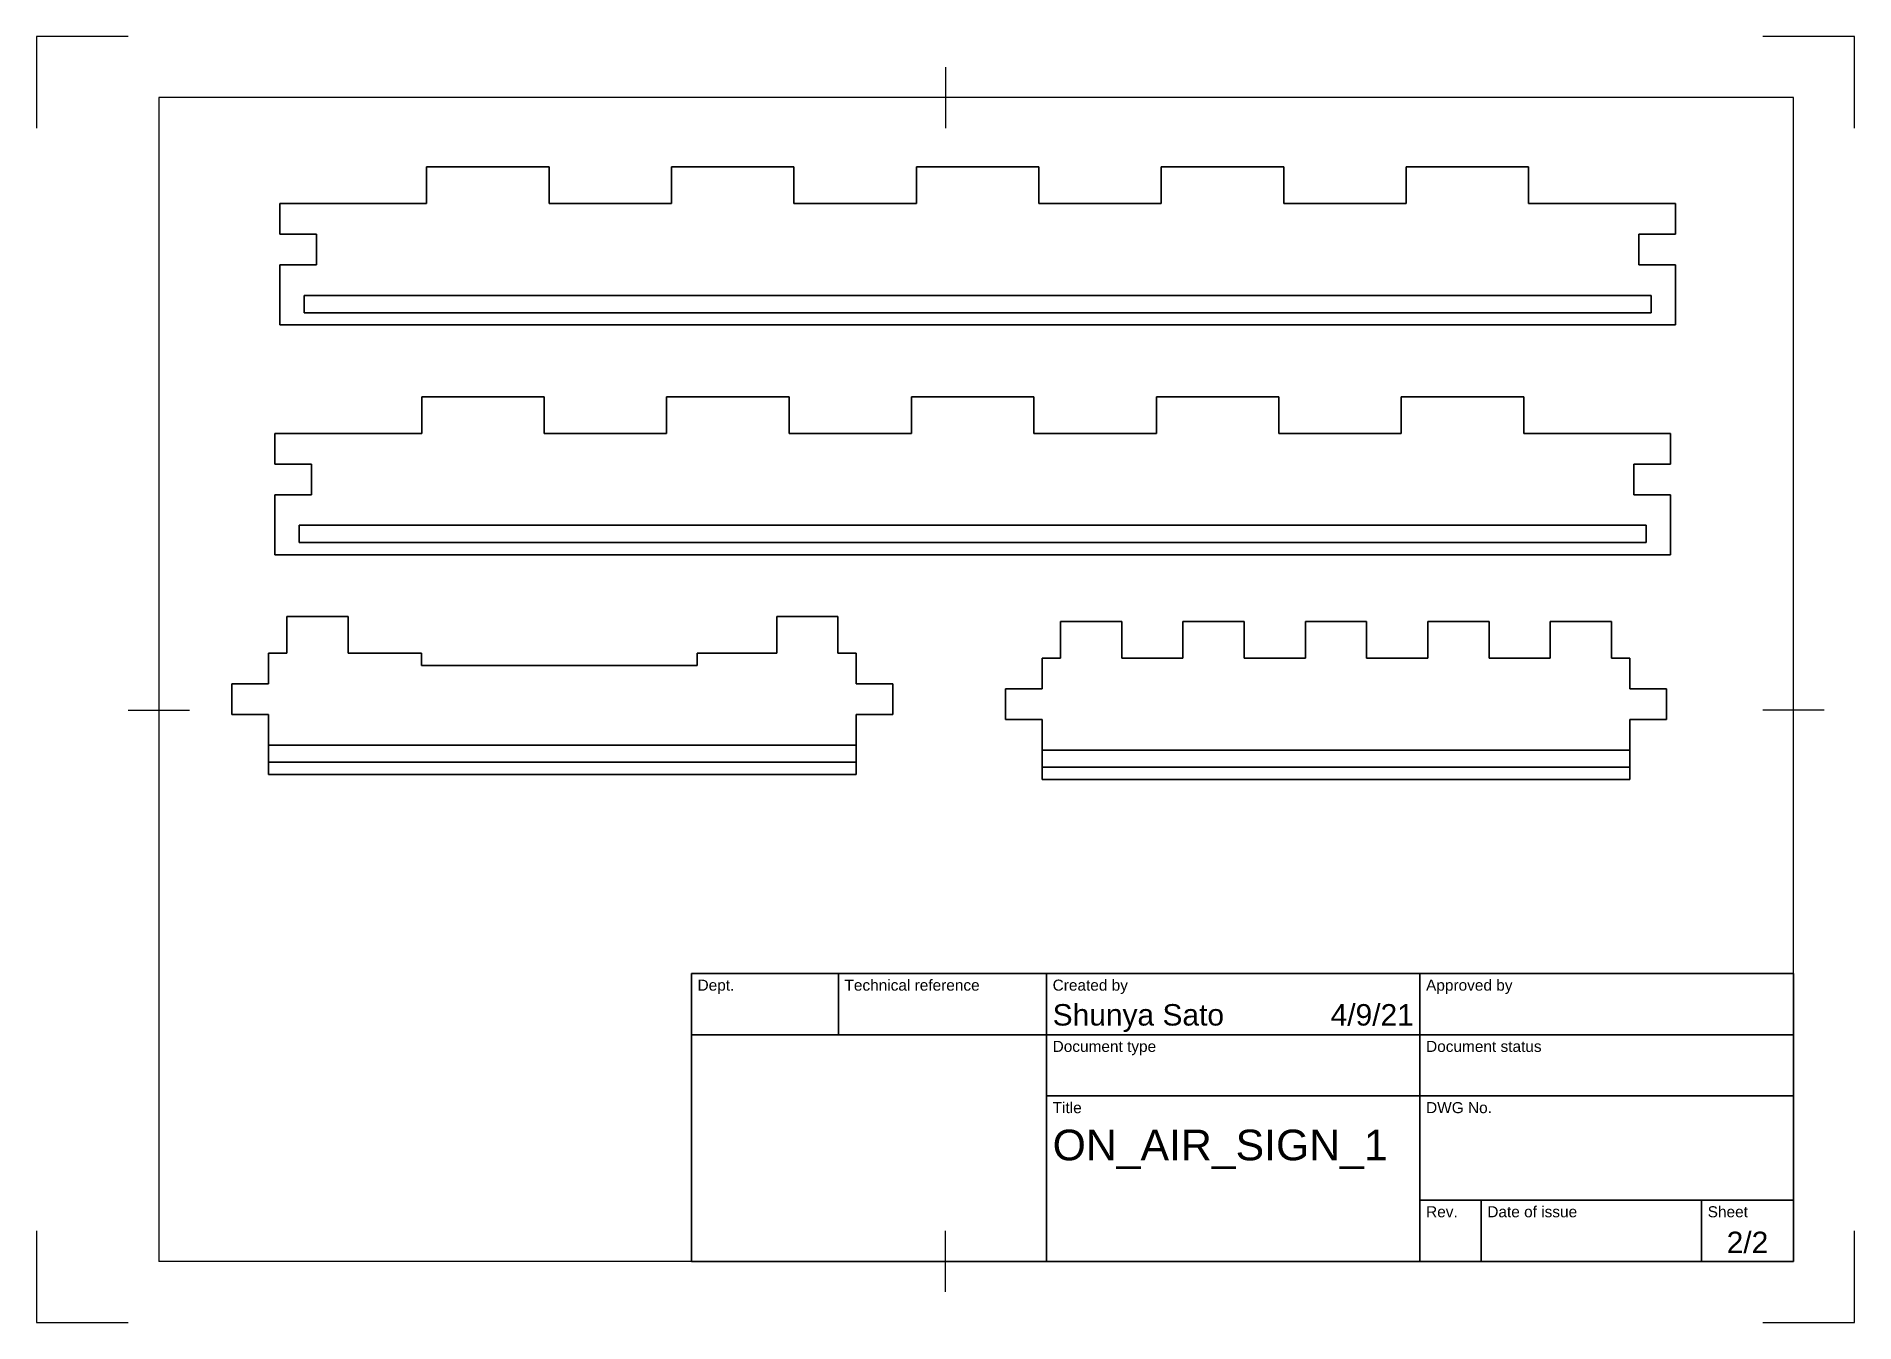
# Model space of a CAD drawing. Header units: millimetres. Extents: x 0 to 297, y 0 to 210.
import ezdxf
from ezdxf.enums import TextEntityAlignment as Align

# ---------------------------------------------------------------- set-up
doc = ezdxf.new("R2010")
doc.units = ezdxf.units.MM
doc.header["$LTSCALE"] = 0.75
for name, color, linetype, lineweight in [('Border', 7, 'Continuous', 25), ('TitleBlock', 7, 'Continuous', 35), ('Visible', 7, 'Continuous', 35)]:
    doc.layers.add(name, color=color, linetype=linetype, lineweight=lineweight)
doc.styles.add('FusionTitle', font='Arial.ttf')

# ---------------------------------------------------------------- blocks, each defined once
blk = doc.blocks.new('ISO_A4(L)_SHEET')
at = {"layer": 'Border'}
for p, q in [((148.5, 205), (148.5, 195)), ((287, 200), (20, 200)), ((20, 200), (20, 10)), ((287, 10), (287, 200)), ((15, 100), (25, 100)), ((292, 100), (282, 100)), ((148.5, 5), (148.5, 15)), ((287, 10), (20, 10))]:
    blk.add_line(p, q, dxfattribs=at)
at = {"layer": 'Defpoints'}
for p, q in [((0, 210), (0, 195)), ((15, 210), (0, 210)), ((297, 210), (282, 210)), ((297, 195), (297, 210)), ((0, 15), (0, 0)), ((297, 0), (297, 15)), ((0, 0), (15, 0)), ((282, 0), (297, 0))]:
    blk.add_line(p, q, dxfattribs=at)
blk = doc.blocks.new('ISO_TITLEBLOCK')
at = {"layer": 'TitleBlock'}
for p, q in [((0, 47), (-180, 47)), ((-180, 47), (-180, 0)), ((-156, 37), (-156, 47)), ((-122, 0), (-122, 47)), ((-61, 0), (-61, 47)), ((0, 0), (0, 47)), ((-180, 37), (0, 37)), ((-122, 27), (0, 27)), ((-61, 10), (0, 10)), ((-51, 0), (-51, 10)), ((-15, 0), (-15, 10)), ((-180, 0), (0, 0))]:
    blk.add_line(p, q, dxfattribs=at)
at = {"layer": 'TitleBlock', "style": 'FusionTitle'}
for s, p in [('Dept.', (-179, 46)), ('Technical reference', (-155, 46)), ('Created by', (-121, 46)), ('Approved by', (-60, 46)), ('Document type', (-121, 36)), ('Document status', (-60, 36)), ('Title', (-121, 26)), ('DWG No.', (-60, 26)), ('Rev.', (-60, 9)), ('Date of issue', (-50, 9)), ('Sheet', (-14, 9))]:
    blk.add_text(s, height=1.8, dxfattribs=at).set_placement(p, align=Align.TOP_LEFT)
for tag, height, p in [('DEPT', 3.5, (-179, 42)), ('TECHNICAL_REFERENCE', 3.5, (-155, 42)), ('CREATED_BY', 3.5, (-121, 42)), ('APPROVED_BY', 3.5, (-60, 42)), ('DOCUMENT_TYPE', 3.5, (-121, 32)), ('DOCUMENT_STATUS', 3.5, (-60, 32)), ('TITLE_1', 5, (-121, 21.5)), ('TITLE_2', 5, (-121, 14)), ('TITLE_3', 5, (-121, 6.5)), ('DATE_OF_ISSUE', 3.5, (-50, 5))]:
    blk.add_attdef(tag, text='', height=height, dxfattribs=at).set_placement(p, align=Align.TOP_LEFT)
for tag, p in [('CREATED_DATE', (-62, 42)), ('APPROVED_DATE', (-0.99, 42))]:
    blk.add_attdef(tag, text='', height=3.5, dxfattribs=at).set_placement(p, align=Align.TOP_RIGHT)
for tag, height, p in [('DRAWING_NUMBER', 5, (-30.5, 19.75)), ('REV', 3.5, (-56, 4.85)), ('SHEET', 3.5, (-7.5, 4.85))]:
    blk.add_attdef(tag, text='', height=height, dxfattribs=at).set_placement(p, align=Align.TOP_CENTER)

msp = doc.modelspace()

# ---------------------------------------------------------------- linework, layer by layer
at = {"layer": 'Visible'}
for p, q in [((63.748301, 188.688875, 3.000002), (83.748301, 188.688875, 3.000002)), ((63.748301, 188.688875, 3.000002), (63.748301, 182.688875, 3.000002)), ((83.748301, 188.688875, 3.000002), (83.748301, 182.688875, 3.000002)), ((103.748301, 188.688875, 3.000002), (123.748301, 188.688875, 3.000002)), ((103.748301, 188.688875, 3.000002), (103.748301, 182.688875, 3.000002)), ((123.748301, 188.688875, 3.000002), (123.748301, 182.688875, 3.000002)), ((143.748301, 188.688875, 3.000002), (163.748301, 188.688875, 3.000002)), ((143.748301, 188.688875, 3.000002), (143.748301, 182.688875, 3.000002)), ((163.748301, 188.688875, 3.000002), (163.748301, 182.688875, 3.000002)), ((183.748301, 188.688875, 3.000002), (203.748301, 188.688875, 3.000002)), ((183.748301, 188.688875, 3.000002), (183.748301, 182.688875, 3.000002)), ((203.748301, 188.688875, 3.000002), (203.748301, 182.688875, 3.000002)), ((223.748301, 188.688875, 3.000002), (243.748301, 188.688875, 3.000002)), ((223.748301, 188.688875, 3.000002), (223.748301, 182.688875, 3.000002)), ((243.748301, 188.688875, 3.000002), (243.748301, 182.688875, 3.000002)), ((39.748301, 177.688875, 3), (39.748301, 182.688875, 3)), ((39.748301, 182.688875, 3), (63.748301, 182.688875, 3.000002)), ((83.748301, 182.688875, 3.000002), (103.748301, 182.688875, 3.000002)), ((123.748301, 182.688875, 3.000002), (143.748301, 182.688875, 3.000002)), ((163.748301, 182.688875, 3.000002), (183.748301, 182.688875, 3.000002)), ((203.748301, 182.688875, 3.000002), (223.748301, 182.688875, 3.000002)), ((243.748301, 182.688875, 3.000002), (267.748305, 182.688875, 3)), ((267.748305, 182.688875, 3), (267.748305, 177.688875, 3)), ((39.748301, 177.688875, 3), (45.748302, 177.688875, 3)), ((45.748302, 177.688875, 3), (45.748302, 172.688876, 3)), ((261.748301, 177.688875, 3), (267.748302, 177.688875, 3)), ((261.748305, 172.688876, 3), (261.748305, 177.688875, 3)), ((45.748302, 172.688876, 3), (39.748301, 172.688876, 3)), ((39.748301, 162.888875, 3), (39.748301, 172.688876, 3)), ((267.748302, 172.688876, 3), (261.748301, 172.688876, 3)), ((267.748305, 172.688876, 3), (267.748305, 162.888875, 3)), ((43.748302, 167.688875, 3), (263.748302, 167.688875, 3)), ((43.748302, 164.888875, 3), (43.748302, 167.688875, 3)), ((263.748302, 167.688875, 3), (263.748302, 164.888875, 3)), ((263.748302, 164.888875, 3), (43.748302, 164.888875, 3)), ((267.748305, 162.888875, 3), (39.748301, 162.888875, 3))]:
    msp.add_line(p, q, dxfattribs=at)
at = {"layer": 'Visible', "extrusion": (0, 0, -1)}
for p, q in [((62.940883, 151.176822, 2.999999), (82.940883, 151.176822, 2.999999)), ((62.940883, 151.176822, 2.999999), (62.940883, 145.176822, 2.999999)), ((82.940883, 151.176822, 2.999999), (82.940883, 145.176822, 2.999999)), ((102.940883, 151.176822, 2.999999), (122.940883, 151.176822, 2.999999)), ((102.940883, 151.176822, 2.999999), (102.940883, 145.176822, 2.999999)), ((122.940883, 151.176822, 2.999999), (122.940883, 145.176822, 2.999999)), ((142.940883, 151.176822, 2.999999), (162.940883, 151.176822, 2.999999)), ((142.940883, 151.176822, 2.999999), (142.940883, 145.176822, 2.999999)), ((162.940883, 151.176822, 2.999999), (162.940883, 145.176822, 2.999999)), ((182.940883, 151.176822, 2.999999), (202.940883, 151.176822, 2.999999)), ((182.940883, 151.176822, 2.999999), (182.940883, 145.176822, 2.999999)), ((202.940883, 151.176822, 2.999999), (202.940883, 145.176822, 2.999999)), ((222.940883, 151.176822, 2.999999), (242.940883, 151.176822, 2.999999)), ((222.940883, 151.176822, 2.999999), (222.940883, 145.176822, 2.999999)), ((242.940883, 151.176822, 2.999999), (242.940883, 145.176822, 2.999999)), ((38.94088, 145.176822, 2.999999), (38.94088, 140.176822, 2.999999)), ((38.94088, 145.176822, 2.999999), (62.940883, 145.176822, 2.999999)), ((82.940883, 145.176822, 2.999999), (102.940883, 145.176822, 2.999999)), ((122.940883, 145.176822, 2.999999), (142.940883, 145.176822, 2.999999)), ((162.940883, 145.176822, 2.999999), (182.940883, 145.176822, 2.999999)), ((202.940883, 145.176822, 2.999999), (222.940883, 145.176822, 2.999999)), ((242.940883, 145.176822, 2.999999), (266.940883, 145.176822, 2.999999)), ((266.940883, 145.176822, 2.999999), (266.940883, 140.176822, 3.000001)), ((38.940883, 140.176822, 2.999999), (44.940883, 140.176822, 2.999999)), ((44.94088, 140.176822, 2.999999), (44.94088, 135.176822, 2.999999)), ((260.940883, 135.176822, 3.000001), (260.940883, 140.176822, 3.000001)), ((260.940883, 140.176822, 3.000001), (266.940883, 140.176822, 3.000001)), ((38.94088, 135.176822, 2.999999), (38.94088, 125.376822, 2.999999)), ((44.940883, 135.176822, 2.999999), (38.940883, 135.176822, 2.999999)), ((266.940883, 135.176822, 3.000001), (260.940883, 135.176822, 3.000001)), ((266.940883, 135.176822, 3.000001), (266.940883, 125.376822, 2.999999)), ((42.940883, 127.376822, 2.999999), (42.940883, 130.176822, 2.999999)), ((42.940883, 130.176822, 2.999999), (262.940883, 130.176822, 2.999999)), ((262.940883, 130.176822, 2.999999), (262.940883, 127.376822, 2.999999)), ((38.94088, 125.376822, 2.999999), (266.940883, 125.376822, 2.999999)), ((262.940883, 127.376822, 2.999999), (42.940883, 127.376822, 2.999999))]:
    msp.add_line(p, q, dxfattribs=at)
at = {"layer": 'Visible', "extrusion": (1, -2e-16, 0)}
for p, q in [((40.924019, 115.27819, 3), (50.924019, 115.27819, 3)), ((40.924019, 115.27819, 3), (40.924019, 109.27819, 3)), ((50.924019, 115.27819, 3), (50.924019, 109.27819, 3)), ((120.924019, 115.27819, 3), (130.924019, 115.27819, 3)), ((120.924019, 115.27819, 3), (120.924019, 109.27819, 3)), ((130.924019, 115.27819, 3), (130.924019, 109.27819, 3)), ((40.924019, 109.27819, 2.999997), (37.924019, 109.27819, 2.999997)), ((37.924019, 109.27819, 2.999997), (37.924019, 104.27819, 2.999997)), ((62.924019, 109.27819, 2.999997), (50.924019, 109.27819, 2.999997)), ((62.924019, 107.27819, 2.999997), (62.924019, 109.27819, 2.999997)), ((107.924019, 107.27819, 2.999997), (62.924019, 107.27819, 2.999997)), ((120.924019, 109.27819, 2.999997), (107.924019, 109.27819, 2.999997)), ((107.924019, 109.27819, 2.999997), (107.924019, 107.27819, 2.999997)), ((133.92402, 109.27819, 2.999997), (130.924019, 109.27819, 2.999997)), ((133.92402, 104.27819, 2.999997), (133.92402, 109.27819, 2.999997)), ((31.924019, 99.27819, 3), (31.924019, 104.27819, 3)), ((31.924019, 104.27819, 3), (37.924019, 104.27819, 3)), ((133.924019, 104.27819, 3), (139.924019, 104.27819, 3)), ((139.924019, 104.27819, 3), (139.924019, 99.27819, 3)), ((31.924019, 99.27819, 3), (37.924019, 99.27819, 3)), ((37.924019, 99.27819, 2.999997), (37.924019, 94.27819, 2.999997)), ((133.924019, 99.27819, 3), (139.924019, 99.27819, 3)), ((133.92402, 94.27819, 2.999997), (133.92402, 99.27819, 2.999997)), ((37.924019, 91.47819, 1), (37.924019, 94.27819, 1)), ((37.924019, 94.27819, 2.999997), (133.92402, 94.27819, 2.999997)), ((133.92402, 94.27819, 1), (133.92402, 91.47819, 1)), ((37.924019, 91.47819, 2.999997), (37.924019, 89.47819, 2.999997)), ((133.92402, 91.47819, 2.999997), (37.924019, 91.47819, 2.999997)), ((37.924019, 89.47819, 2.999997), (133.92402, 89.47819, 2.999997)), ((133.92402, 89.47819, 2.999997), (133.92402, 91.47819, 2.999997))]:
    msp.add_line(p, q, dxfattribs=at)
at = {"layer": 'Visible', "extrusion": (-1, 2e-16, 0)}
for p, q in [((167.287129, 114.471479, 3), (177.287129, 114.471479, 3)), ((167.287129, 114.471479, 3), (167.287129, 108.471479, 3)), ((177.287129, 114.471479, 3), (177.287129, 108.471479, 3)), ((187.287129, 114.471479, 3), (197.287129, 114.471479, 3)), ((187.287129, 114.471479, 3), (187.287129, 108.471479, 3)), ((197.287129, 114.471479, 3), (197.287129, 108.471479, 3)), ((207.287129, 114.471479, 3), (217.287129, 114.471479, 3)), ((207.287129, 114.471479, 3), (207.287129, 108.471479, 3)), ((217.287129, 114.471479, 3), (217.287129, 108.471479, 3)), ((227.287129, 114.471479, 3), (237.287129, 114.471479, 3)), ((227.287129, 114.471479, 3), (227.287129, 108.471479, 3)), ((237.287129, 114.471479, 3), (237.287129, 108.471479, 3)), ((247.287129, 114.471479, 3), (257.287129, 114.471479, 3)), ((247.287129, 114.471479, 3), (247.287129, 108.471479, 3)), ((257.287129, 114.471479, 3), (257.287129, 108.471479, 3)), ((164.287128, 108.471479, 3), (164.287129, 103.471479, 3)), ((164.287128, 108.471479, 3), (167.287129, 108.471479, 3)), ((177.287129, 108.471479, 3), (187.287129, 108.471479, 3)), ((197.287129, 108.471479, 3), (207.287129, 108.471479, 3)), ((217.287129, 108.471479, 3), (227.287129, 108.471479, 3)), ((237.287129, 108.471479, 3), (247.287129, 108.471479, 3)), ((257.287129, 108.471479, 3), (260.287129, 108.471479, 3)), ((260.287129, 108.471479, 3), (260.287129, 103.471479, 3)), ((158.287129, 98.471479, 3), (158.287129, 103.471479, 3)), ((164.287129, 103.471479, 3), (158.287129, 103.471479, 3)), ((266.287129, 103.471479, 3), (260.287129, 103.471479, 3)), ((266.287129, 103.471479, 3), (266.287129, 98.471479, 3)), ((164.287129, 98.471479, 3), (158.287129, 98.471479, 3)), ((164.287129, 98.471479, 3), (164.287128, 93.471479, 3)), ((266.287129, 98.471479, 3), (260.287129, 98.471479, 3)), ((260.287129, 98.471479, 3), (260.287129, 93.471479, 3)), ((164.287128, 90.671479, 1), (164.287128, 93.471479, 1)), ((164.287128, 93.471479, 3), (260.287129, 93.471479, 3)), ((260.287129, 93.471479, 1), (260.287129, 90.671479, 1)), ((164.287128, 90.671479, 3), (164.287128, 88.671479, 3)), ((260.287129, 90.671479, 3), (164.287128, 90.671479, 3)), ((260.287129, 90.671479, 3), (260.287129, 88.671479, 3)), ((260.287129, 88.671479, 3), (164.287128, 88.671479, 3))]:
    msp.add_line(p, q, dxfattribs=at)

# ---------------------------------------------------------------- block references
at = {"layer": 'Border'}
msp.add_blockref('ISO_A4(L)_SHEET', (0, 0), dxfattribs=at)
at = {"layer": 'TitleBlock'}
msp.add_blockref('ISO_TITLEBLOCK', (287, 10), dxfattribs=at).add_auto_attribs({'CREATED_DATE': '4/9/21', 'SHEET': '2/2', 'TITLE_1': 'ON_AIR_SIGN_1', 'CREATED_BY': 'Shunya Sato'})

doc.saveas('drawing.dxf')
